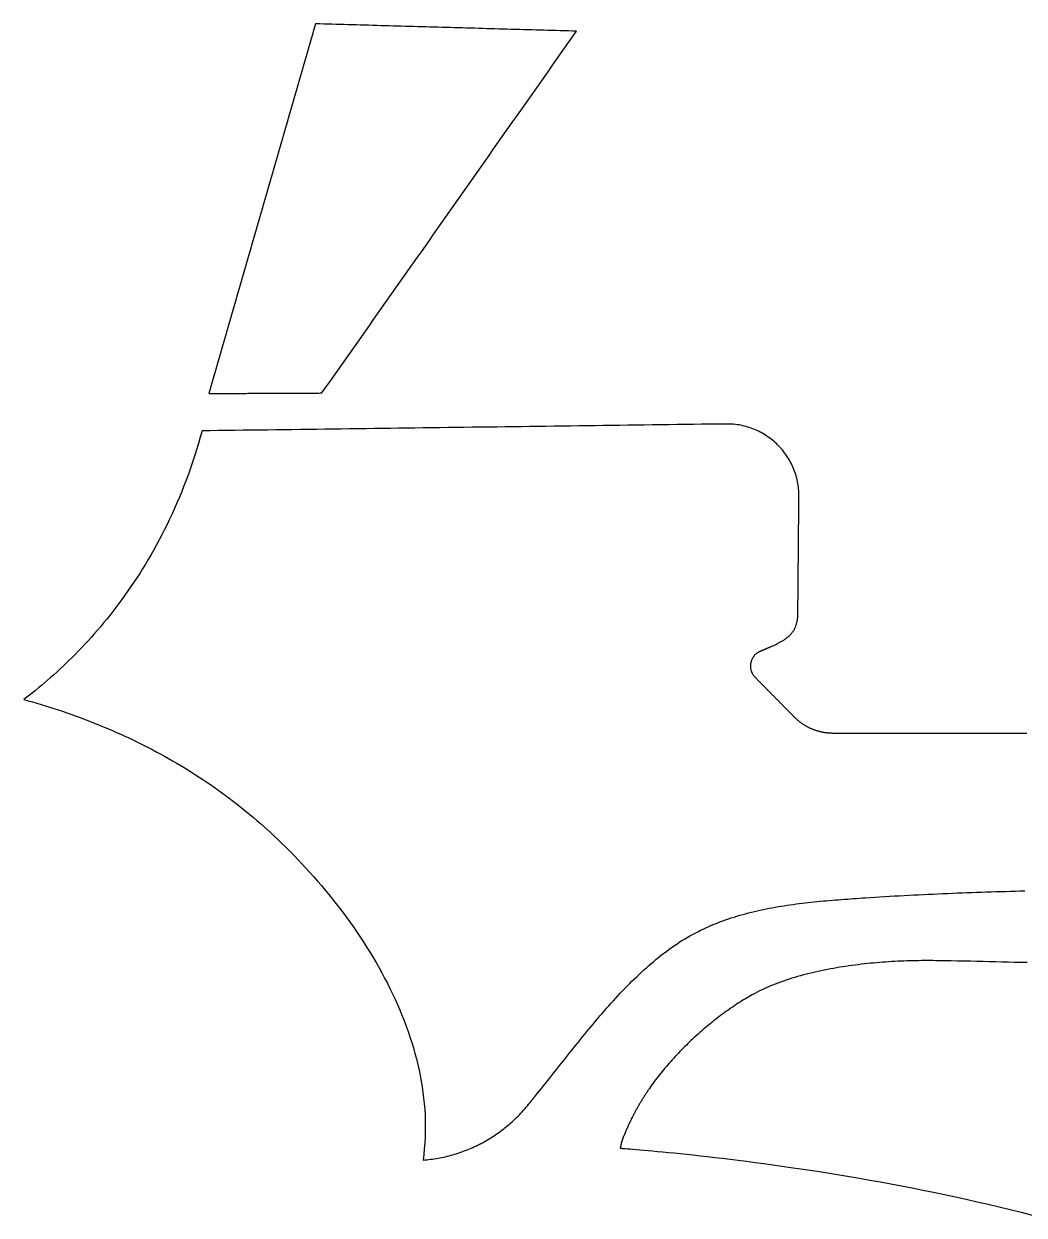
# Model space of a CAD drawing. Header units: millimetres. Extents: x 173 to 296, y -145 to -59.
# Drawn here: x 172.96 to 203.74, y -95.86 to -59.19 of the extents above; entities that cross this region are included whole.
import ezdxf

# ---------------------------------------------------------------- set-up
doc = ezdxf.new("R2010")
doc.units = ezdxf.units.MM

msp = doc.modelspace()

# ---------------------------------------------------------------- linework, layer by layer
msp.add_lwpolyline([(189.966854, -59.412886), (189.841378, -59.40933), (189.715902, -59.405774), (189.590426, -59.402218), (189.46495, -59.398662), (189.339474, -59.395106), (189.213998, -59.39155), (189.088522, -59.387994), (188.963046, -59.384438), (188.83757, -59.380882), (188.712094, -59.377326), (188.586618, -59.37377), (188.461142, -59.370214), (188.335666, -59.366658), (188.21019, -59.363102), (188.084714, -59.359546), (187.959238, -59.35599), (187.833762, -59.352434), (187.708286, -59.348878), (187.58281, -59.345322), (187.457334, -59.341766), (187.331858, -59.33821), (187.206382, -59.334654), (187.080906, -59.331098), (186.95543, -59.327542), (186.829954, -59.323986), (186.704478, -59.32043), (186.579002, -59.316874), (186.453526, -59.313318), (186.32805, -59.309762), (186.202574, -59.306206), (186.077098, -59.30265), (185.951622, -59.299094), (185.826146, -59.295538), (185.70067, -59.291982), (185.575194, -59.288426), (185.449718, -59.28487), (185.324242, -59.281314), (185.198766, -59.277758), (185.07329, -59.274202), (184.947814, -59.270646), (184.822338, -59.26709), (184.696862, -59.263534), (184.571386, -59.259978), (184.44591, -59.256422), (184.320434, -59.252866), (184.194958, -59.24931), (184.069482, -59.245754), (183.944006, -59.242198), (183.81853, -59.238642), (183.693054, -59.235086), (183.567578, -59.23153), (183.442102, -59.227974), (183.316626, -59.224418), (183.19115, -59.220862), (183.065674, -59.217306), (182.940198, -59.21375), (182.814722, -59.210194), (182.689246, -59.206638), (182.56377, -59.203082), (182.438294, -59.199526), (182.312818, -59.19597), (182.187342, -59.192414), (182.061866, -59.188858), (181.93639, -59.185302), (181.885082, -59.363102), (181.833774, -59.540902), (181.782466, -59.718702), (181.731158, -59.896502), (181.67985, -60.074302), (181.628542, -60.252102), (181.577234, -60.429902), (181.525926, -60.607702), (181.474618, -60.785502), (181.42331, -60.963302), (181.372002, -61.141102), (181.320694, -61.318902), (181.269386, -61.496702), (181.218078, -61.674502), (181.16677, -61.852302), (181.115462, -62.030102), (181.064154, -62.207902), (181.012846, -62.385702), (180.961538, -62.563502), (180.91023, -62.741302), (180.858922, -62.919102), (180.807614, -63.096902), (180.756306, -63.274702), (180.704998, -63.452502), (180.65369, -63.630302), (180.602382, -63.808102), (180.551074, -63.985902), (180.499766, -64.163702), (180.448458, -64.341502), (180.39715, -64.519302), (180.345842, -64.697102), (180.294534, -64.874902), (180.243226, -65.052702), (180.191918, -65.230502), (180.14061, -65.408302), (180.089302, -65.586102), (180.037994, -65.763902), (179.986686, -65.941702), (179.935378, -66.119502), (179.88407, -66.297302), (179.832762, -66.475102), (179.781454, -66.652902), (179.730146, -66.830702), (179.678838, -67.008502), (179.62753, -67.186302), (179.576222, -67.364102), (179.524914, -67.541902), (179.473606, -67.719702), (179.422298, -67.897502), (179.37099, -68.075302), (179.319682, -68.253102), (179.268374, -68.430902), (179.217066, -68.608702), (179.165758, -68.786502), (179.11445, -68.964302), (179.063142, -69.142102), (179.011834, -69.319902), (178.960526, -69.497702), (178.909218, -69.675502), (178.85791, -69.853302), (178.806602, -70.031102), (178.755294, -70.208902), (178.703986, -70.386702), (178.652678, -70.564502), (178.707034, -70.564248), (178.76139, -70.563994), (178.815746, -70.56374), (178.870102, -70.563486), (178.924458, -70.563232), (178.978814, -70.562978), (179.03317, -70.562724), (179.087526, -70.56247), (179.141882, -70.562216), (179.196238, -70.561962), (179.250594, -70.561708), (179.30495, -70.561454), (179.359306, -70.5612), (179.413662, -70.560946), (179.468018, -70.560692), (179.522374, -70.560438), (179.57673, -70.560184), (179.631086, -70.55993), (179.685442, -70.559676), (179.739798, -70.559422), (179.794154, -70.559168), (179.84851, -70.558914), (179.902866, -70.55866), (179.957222, -70.558406), (180.011578, -70.558152), (180.065934, -70.557898), (180.12029, -70.557644), (180.174646, -70.55739), (180.229002, -70.557136), (180.283358, -70.556882), (180.337714, -70.556628), (180.39207, -70.556374), (180.446426, -70.55612), (180.500782, -70.555866), (180.555138, -70.555612), (180.609494, -70.555358), (180.66385, -70.555104), (180.718206, -70.55485), (180.772562, -70.554596), (180.826918, -70.554342), (180.881274, -70.554088), (180.93563, -70.553834), (180.989986, -70.55358), (181.044342, -70.553326), (181.098698, -70.553072), (181.153054, -70.552818), (181.20741, -70.552564), (181.261766, -70.55231), (181.316122, -70.552056), (181.370478, -70.551802), (181.424834, -70.551548), (181.47919, -70.551294), (181.533546, -70.55104), (181.587902, -70.550786), (181.642258, -70.550532), (181.696614, -70.550278), (181.75097, -70.550024), (181.805326, -70.54977), (181.859682, -70.549516), (181.914038, -70.549262), (181.968394, -70.549008), (182.02275, -70.548754), (182.077106, -70.5485), (182.131462, -70.548246), (182.25389, -70.374256), (182.376318, -70.200266), (182.498746, -70.026276), (182.621174, -69.852286), (182.743602, -69.678296), (182.86603, -69.504306), (182.988458, -69.330316), (183.110886, -69.156326), (183.233314, -68.982336), (183.355742, -68.808346), (183.47817, -68.634356), (183.600598, -68.460366), (183.723026, -68.286376), (183.845454, -68.112386), (183.967882, -67.938396), (184.09031, -67.764406), (184.212738, -67.590416), (184.335166, -67.416426), (184.457594, -67.242436), (184.580022, -67.068446), (184.70245, -66.894456), (184.824878, -66.720466), (184.947306, -66.546476), (185.069734, -66.372486), (185.192162, -66.198496), (185.31459, -66.024506), (185.437018, -65.850516), (185.559446, -65.676526), (185.681874, -65.502536), (185.804302, -65.328546), (185.92673, -65.154556), (186.049158, -64.980566), (186.171586, -64.806576), (186.294014, -64.632586), (186.416442, -64.458596), (186.53887, -64.284606), (186.661298, -64.110616), (186.783726, -63.936626), (186.906154, -63.762636), (187.028582, -63.588646), (187.15101, -63.414656), (187.273438, -63.240666), (187.395866, -63.066676), (187.518294, -62.892686), (187.640722, -62.718696), (187.76315, -62.544706), (187.885578, -62.370716), (188.008006, -62.196726), (188.130434, -62.022736), (188.252862, -61.848746), (188.37529, -61.674756), (188.497718, -61.500766), (188.620146, -61.326776), (188.742574, -61.152786), (188.865002, -60.978796), (188.98743, -60.804806), (189.109858, -60.630816), (189.232286, -60.456826), (189.354714, -60.282836), (189.477142, -60.108846), (189.59957, -59.934856), (189.721998, -59.760866), (189.844426, -59.586876)], close=True)
for points in [[(203.821792, -81.024476), (203.724002, -81.024476), (203.626212, -81.024476), (203.528422, -81.024476), (203.430632, -81.024476), (203.332842, -81.024476), (203.235052, -81.024476), (203.137262, -81.024476), (203.039472, -81.024476), (202.941682, -81.024476), (202.843892, -81.024476), (202.746102, -81.024476), (202.648312, -81.024476), (202.550522, -81.024476), (202.452732, -81.024476), (202.354942, -81.024476), (202.257152, -81.024476), (202.159362, -81.024476), (202.061572, -81.024476), (201.963782, -81.024476), (201.865992, -81.024476), (201.768202, -81.024476), (201.670412, -81.024476), (201.572622, -81.024476), (201.474832, -81.024476), (201.377042, -81.024476), (201.279252, -81.024476), (201.181462, -81.024476), (201.083672, -81.024476), (200.985882, -81.024476), (200.888092, -81.024476), (200.790302, -81.024476), (200.692512, -81.024476), (200.594722, -81.024476), (200.496932, -81.024476), (200.399142, -81.024476), (200.301352, -81.024476), (200.203562, -81.024476), (200.105772, -81.024476), (200.007982, -81.024476), (199.910192, -81.024476), (199.812402, -81.024476), (199.714612, -81.024476), (199.616822, -81.024476), (199.519032, -81.024476), (199.421242, -81.024476), (199.323452, -81.024476), (199.225662, -81.024476), (199.127872, -81.024476), (199.030082, -81.024476), (198.932292, -81.024476), (198.834502, -81.024476), (198.736712, -81.024476), (198.638922, -81.024476), (198.541132, -81.024476), (198.443342, -81.024476), (198.345552, -81.024476), (198.247762, -81.024476), (198.149972, -81.024476), (198.052182, -81.024476), (197.954392, -81.024476), (197.856602, -81.024476), (197.835774, -81.024222), (197.814946, -81.023714), (197.794372, -81.022952), (197.773798, -81.021936), (197.753224, -81.020666), (197.73265, -81.019142), (197.712076, -81.017364), (197.691502, -81.015332), (197.670928, -81.013046), (197.650608, -81.010506), (197.630288, -81.007712), (197.609968, -81.004664), (197.589648, -81.001362), (197.569328, -80.99806), (197.549262, -80.994504), (197.529196, -80.990694), (197.50913, -80.98663), (197.489064, -80.982312), (197.469252, -80.97774), (197.44944, -80.972914), (197.429628, -80.967834), (197.409816, -80.9625), (197.390258, -80.956912), (197.3707, -80.95107), (197.351142, -80.944974), (197.331838, -80.938624), (197.312534, -80.93202), (197.29323, -80.925162), (197.27418, -80.91805), (197.25513, -80.910684), (197.23608, -80.903064), (197.217284, -80.895444), (197.198488, -80.88757), (197.179946, -80.879442), (197.161404, -80.87106), (197.142862, -80.862424), (197.124574, -80.853534), (197.106286, -80.84439), (197.088252, -80.834992), (197.070218, -80.82534), (197.052438, -80.815434), (197.034658, -80.805528), (197.016878, -80.795368), (196.999352, -80.784954), (196.981826, -80.774286), (196.964554, -80.763364), (196.947282, -80.752188), (196.930264, -80.740758), (196.913246, -80.729328), (196.896482, -80.717644), (196.879972, -80.705706), (196.863462, -80.693514), (196.847206, -80.681068), (196.83095, -80.668368), (196.814948, -80.655668), (196.798946, -80.642714), (196.783198, -80.629506), (196.76745, -80.616044), (196.751956, -80.602328), (196.736716, -80.588358), (196.721476, -80.574388), (196.70649, -80.560164), (196.691758, -80.545686), (196.677026, -80.530954), (196.65823, -80.511904), (196.639434, -80.492854), (196.620638, -80.473804), (196.601842, -80.454754), (196.583046, -80.435704), (196.56425, -80.416654), (196.545454, -80.397604), (196.526658, -80.378554), (196.507862, -80.359504), (196.489066, -80.340454), (196.47027, -80.321404), (196.451474, -80.302354), (196.432678, -80.283304), (196.413882, -80.264254), (196.395086, -80.245204), (196.37629, -80.226154), (196.357494, -80.207104), (196.338698, -80.188054), (196.319902, -80.169004), (196.301106, -80.149954), (196.28231, -80.130904), (196.263514, -80.111854), (196.244718, -80.092804), (196.225922, -80.073754), (196.207126, -80.054704), (196.18833, -80.035654), (196.169534, -80.016604), (196.150738, -79.997554), (196.131942, -79.978504), (196.113146, -79.959454), (196.09435, -79.940404), (196.075554, -79.921354), (196.056758, -79.902304), (196.037962, -79.883254), (196.019166, -79.864204), (196.00037, -79.845154), (195.981574, -79.826104), (195.962778, -79.807054), (195.943982, -79.788004), (195.925186, -79.768954), (195.90639, -79.749904), (195.887594, -79.730854), (195.868798, -79.711804), (195.850002, -79.692754), (195.831206, -79.673704), (195.81241, -79.654654), (195.793614, -79.635604), (195.774818, -79.616554), (195.756022, -79.597504), (195.737226, -79.578454), (195.71843, -79.559404), (195.699634, -79.540354), (195.680838, -79.521304), (195.662042, -79.502254), (195.643246, -79.483204), (195.62445, -79.464154), (195.605654, -79.445104), (195.586858, -79.426054), (195.568062, -79.407004), (195.549266, -79.387954), (195.53047, -79.368904), (195.511674, -79.349854), (195.492878, -79.330804), (195.474082, -79.311754), (195.46316, -79.300324), (195.452746, -79.28864), (195.442586, -79.276702), (195.432934, -79.264764), (195.42379, -79.252572), (195.4149, -79.240126), (195.406518, -79.227426), (195.398644, -79.214726), (195.391024, -79.201772), (195.383912, -79.188564), (195.377308, -79.175356), (195.370958, -79.161894), (195.365116, -79.148432), (195.359782, -79.134716), (195.354702, -79.121), (195.35013, -79.107284), (195.346066, -79.093314), (195.342256, -79.079344), (195.338954, -79.065374), (195.335906, -79.05115), (195.333366, -79.036926), (195.331334, -79.022702), (195.329556, -79.008478), (195.328286, -78.994254), (195.32727, -78.98003), (195.326762, -78.965806), (195.326762, -78.951582), (195.327016, -78.937358), (195.327778, -78.923134), (195.328794, -78.90891), (195.330318, -78.894686), (195.332096, -78.880462), (195.334382, -78.866492), (195.336922, -78.852522), (195.33997, -78.838552), (195.343272, -78.824582), (195.347082, -78.810866), (195.351146, -78.79715), (195.355718, -78.783688), (195.360544, -78.770226), (195.365878, -78.757018), (195.371466, -78.74381), (195.377562, -78.730856), (195.383912, -78.717902), (195.39077, -78.705202), (195.397882, -78.692756), (195.405502, -78.68031), (195.413376, -78.668118), (195.421758, -78.65618), (195.430394, -78.644496), (195.439538, -78.633066), (195.448936, -78.62189), (195.458842, -78.610968), (195.469002, -78.6003), (195.479416, -78.589886), (195.490338, -78.579726), (195.501514, -78.56982), (195.513198, -78.560168), (195.525136, -78.55077), (195.537328, -78.541626), (195.550028, -78.532736), (195.562982, -78.524354), (195.576444, -78.516226), (195.59016, -78.508352), (195.595494, -78.506066), (195.600828, -78.50378), (195.606162, -78.501494), (195.611496, -78.499208), (195.61683, -78.496922), (195.622164, -78.494636), (195.627498, -78.49235), (195.632832, -78.490064), (195.638166, -78.487778), (195.6435, -78.485492), (195.648834, -78.483206), (195.654168, -78.48092), (195.659502, -78.478634), (195.664836, -78.476348), (195.67017, -78.474062), (195.675504, -78.471776), (195.680838, -78.46949), (195.686172, -78.467204), (195.691506, -78.464918), (195.69684, -78.462632), (195.702174, -78.460346), (195.707508, -78.45806), (195.712842, -78.455774), (195.718176, -78.453488), (195.72351, -78.451202), (195.728844, -78.448916), (195.734178, -78.44663), (195.739512, -78.444344), (195.744846, -78.442058), (195.75018, -78.439772), (195.755514, -78.437486), (195.760848, -78.4352), (195.766182, -78.432914), (195.771516, -78.430628), (195.77685, -78.428342), (195.782184, -78.426056), (195.787518, -78.42377), (195.792852, -78.421484), (195.798186, -78.419198), (195.80352, -78.416912), (195.808854, -78.414626), (195.814188, -78.41234), (195.819522, -78.410054), (195.824856, -78.407768), (195.83019, -78.405482), (195.835524, -78.403196), (195.840858, -78.40091), (195.846192, -78.398624), (195.851526, -78.396338), (195.85686, -78.394052), (195.862194, -78.391766), (195.867528, -78.38948), (195.872862, -78.387194), (195.878196, -78.384908), (195.88353, -78.382622), (195.888864, -78.380336), (195.894198, -78.37805), (195.899532, -78.375764), (195.904866, -78.373478), (195.9102, -78.371192), (195.915534, -78.368906), (195.920868, -78.36662), (195.926202, -78.364334), (195.931536, -78.362048), (195.956428, -78.35138), (195.980812, -78.340712), (196.004942, -78.330044), (196.028818, -78.319376), (196.05244, -78.308708), (196.075554, -78.29804), (196.098414, -78.287372), (196.12102, -78.27645), (196.143118, -78.265528), (196.164962, -78.254606), (196.186552, -78.243684), (196.207634, -78.232508), (196.228462, -78.221332), (196.249036, -78.210156), (196.269102, -78.198726), (196.288914, -78.187296), (196.308218, -78.175612), (196.327268, -78.163928), (196.34581, -78.15199), (196.364098, -78.139798), (196.382132, -78.127606), (196.399658, -78.11516), (196.41693, -78.10246), (196.433694, -78.08976), (196.450204, -78.076806), (196.466206, -78.063598), (196.481954, -78.050136), (196.497194, -78.036674), (196.51218, -78.022958), (196.526658, -78.008988), (196.540882, -77.994764), (196.554598, -77.980286), (196.56806, -77.965554), (196.581014, -77.950568), (196.593714, -77.935328), (196.605906, -77.919834), (196.617844, -77.903832), (196.629274, -77.887576), (196.640196, -77.871066), (196.650864, -77.854302), (196.661024, -77.837284), (196.67093, -77.819758), (196.680328, -77.801978), (196.689218, -77.78369), (196.697854, -77.765148), (196.705982, -77.746352), (196.713602, -77.727048), (196.720968, -77.70749), (196.727826, -77.687424), (196.734176, -77.667104), (196.740272, -77.646276), (196.74586, -77.62494), (196.75094, -77.60335), (196.755766, -77.581252), (196.760084, -77.558646), (196.763894, -77.535532), (196.767196, -77.512164), (196.770244, -77.488288), (196.772784, -77.463904), (196.774816, -77.439012), (196.77634, -77.413612), (196.77761, -77.387704), (196.778372, -77.361288), (196.778626, -77.334364), (196.779134, -77.277976), (196.779642, -77.221588), (196.78015, -77.1652), (196.780658, -77.108812), (196.781166, -77.052424), (196.781674, -76.996036), (196.782182, -76.939648), (196.78269, -76.88326), (196.783198, -76.826872), (196.783706, -76.770484), (196.784214, -76.714096), (196.784722, -76.657708), (196.78523, -76.60132), (196.785738, -76.544932), (196.786246, -76.488544), (196.786754, -76.432156), (196.787262, -76.375768), (196.78777, -76.31938), (196.788278, -76.262992), (196.788786, -76.206604), (196.789294, -76.150216), (196.789802, -76.093828), (196.79031, -76.03744), (196.790818, -75.981052), (196.791326, -75.924664), (196.791834, -75.868276), (196.792342, -75.811888), (196.79285, -75.7555), (196.793358, -75.699112), (196.793866, -75.642724), (196.794374, -75.586336), (196.794882, -75.529948), (196.79539, -75.47356), (196.795898, -75.417172), (196.796406, -75.360784), (196.796914, -75.304396), (196.797422, -75.248008), (196.79793, -75.19162), (196.798438, -75.135232), (196.798946, -75.078844), (196.799454, -75.022456), (196.799962, -74.966068), (196.80047, -74.90968), (196.800978, -74.853292), (196.801486, -74.796904), (196.801994, -74.740516), (196.802502, -74.684128), (196.80301, -74.62774), (196.803518, -74.571352), (196.804026, -74.514964), (196.804534, -74.458576), (196.805042, -74.402188), (196.80555, -74.3458), (196.806058, -74.289412), (196.806566, -74.233024), (196.807074, -74.176636), (196.807582, -74.120248), (196.80809, -74.06386), (196.808598, -74.007472), (196.809106, -73.951084), (196.809614, -73.894696), (196.810122, -73.838308), (196.81063, -73.78192), (196.811138, -73.725532), (196.81063, -73.66762), (196.808598, -73.610216), (196.805296, -73.553066), (196.80047, -73.496424), (196.79412, -73.44029), (196.7865, -73.38441), (196.777356, -73.329038), (196.766942, -73.274174), (196.755258, -73.219818), (196.742304, -73.16597), (196.727826, -73.11263), (196.712078, -73.059798), (196.69506, -73.007474), (196.676772, -72.955912), (196.657468, -72.904858), (196.636894, -72.854312), (196.61505, -72.804528), (196.591936, -72.755252), (196.567806, -72.706738), (196.542406, -72.658986), (196.51599, -72.611742), (196.488558, -72.56526), (196.459856, -72.51954), (196.430138, -72.474582), (196.399404, -72.430386), (196.367654, -72.386952), (196.334888, -72.344534), (196.301106, -72.302878), (196.266308, -72.261984), (196.230494, -72.222106), (196.193918, -72.18299), (196.156326, -72.14489), (196.117718, -72.107552), (196.078348, -72.07123), (196.037962, -72.035924), (195.996814, -72.00138), (195.954904, -71.967852), (195.911978, -71.93534), (195.86829, -71.903844), (195.82384, -71.873364), (195.778628, -71.844154), (195.732654, -71.81596), (195.685918, -71.788782), (195.638674, -71.76262), (195.590668, -71.737728), (195.5419, -71.713852), (195.492624, -71.691246), (195.442586, -71.66991), (195.39204, -71.649844), (195.340732, -71.630794), (195.288916, -71.613014), (195.236592, -71.596504), (195.18376, -71.581264), (195.130166, -71.567294), (195.076064, -71.554594), (195.021708, -71.543418), (194.966844, -71.533512), (194.911472, -71.524876), (194.855592, -71.517764), (194.799204, -71.511922), (194.742562, -71.507604), (194.685412, -71.504556), (194.628008, -71.503032), (194.570096, -71.503032), (194.318128, -71.506334), (194.06616, -71.509636), (193.814192, -71.512938), (193.562224, -71.51624), (193.310256, -71.519542), (193.058288, -71.522844), (192.80632, -71.526146), (192.554352, -71.529448), (192.302384, -71.53275), (192.050416, -71.536052), (191.798448, -71.539354), (191.54648, -71.542656), (191.294512, -71.545958), (191.042544, -71.54926), (190.790576, -71.552562), (190.538608, -71.555864), (190.28664, -71.559166), (190.034672, -71.562468), (189.782704, -71.56577), (189.530736, -71.569072), (189.278768, -71.572374), (189.0268, -71.575676), (188.774832, -71.578978), (188.522864, -71.58228), (188.270896, -71.585582), (188.018928, -71.588884), (187.76696, -71.592186), (187.514992, -71.595488), (187.263024, -71.59879), (187.011056, -71.602092), (186.759088, -71.605394), (186.50712, -71.608696), (186.255152, -71.611998), (186.003184, -71.6153), (185.751216, -71.618602), (185.499248, -71.621904), (185.24728, -71.625206), (184.995312, -71.628508), (184.743344, -71.63181), (184.491376, -71.635112), (184.239408, -71.638414), (183.98744, -71.641716), (183.735472, -71.645018), (183.483504, -71.64832), (183.231536, -71.651622), (182.979568, -71.654924), (182.7276, -71.658226), (182.475632, -71.661528), (182.223664, -71.66483), (181.971696, -71.668132), (181.719728, -71.671434), (181.46776, -71.674736), (181.215792, -71.678038), (180.963824, -71.68134), (180.711856, -71.684642), (180.459888, -71.687944), (180.20792, -71.691246), (179.955952, -71.694548), (179.703984, -71.69785), (179.452016, -71.701152), (179.200048, -71.704454), (178.94808, -71.707756), (178.696112, -71.711058), (178.444144, -71.71436), (178.389026, -71.912226), (178.33213, -72.107552), (178.273202, -72.300592), (178.21275, -72.491092), (178.15052, -72.679306), (178.086512, -72.86498), (178.02098, -73.048368), (177.953924, -73.22947), (177.885344, -73.408286), (177.81524, -73.584816), (177.743612, -73.758806), (177.67046, -73.93051), (177.596038, -74.099928), (177.520346, -74.26706), (177.443384, -74.431906), (177.365152, -74.59472), (177.28565, -74.755248), (177.204878, -74.91349), (177.12309, -75.069446), (177.040286, -75.223116), (176.956466, -75.374754), (176.87163, -75.524106), (176.785778, -75.671426), (176.69891, -75.81646), (176.61128, -75.959462), (176.522888, -76.100178), (176.433734, -76.238862), (176.343818, -76.375514), (176.25314, -76.50988), (176.1617, -76.642214), (176.069752, -76.772516), (175.977296, -76.900786), (175.884078, -77.027024), (175.790352, -77.15123), (175.696372, -77.273404), (175.601884, -77.393546), (175.507142, -77.511656), (175.411892, -77.627734), (175.316388, -77.74178), (175.22063, -77.853794), (175.124618, -77.96403), (175.028606, -78.072234), (174.93234, -78.178406), (174.836074, -78.2828), (174.739808, -78.385162), (174.643542, -78.485746), (174.547276, -78.584298), (174.45101, -78.681072), (174.354998, -78.776068), (174.258986, -78.869032), (174.163228, -78.960218), (174.067724, -79.049626), (173.972474, -79.137256), (173.877732, -79.223108), (173.783244, -79.307182), (173.689264, -79.389478), (173.595792, -79.469996), (173.502828, -79.548736), (173.410372, -79.625698), (173.318424, -79.700882), (173.227238, -79.774288), (173.13656, -79.84617), (173.046644, -79.916274), (172.95749, -79.9846), (173.090586, -80.02143), (173.223428, -80.059022), (173.356016, -80.097376), (173.48835, -80.136746), (173.62043, -80.176878), (173.752256, -80.218026), (173.883574, -80.259936), (174.014638, -80.302862), (174.145448, -80.34655), (174.276004, -80.391), (174.406052, -80.436466), (174.535846, -80.482694), (174.665386, -80.529938), (174.794418, -80.577944), (174.923196, -80.626966), (175.051466, -80.677004), (175.179482, -80.727804), (175.30699, -80.77962), (175.434244, -80.832198), (175.56099, -80.885792), (175.687482, -80.940148), (175.813466, -80.99552), (175.938942, -81.051908), (176.064164, -81.109058), (176.188878, -81.167224), (176.313084, -81.226152), (176.437036, -81.286096), (176.56048, -81.347056), (176.683416, -81.408778), (176.805844, -81.471516), (176.927764, -81.53527), (177.04943, -81.599786), (177.170588, -81.665318), (177.291238, -81.731866), (177.41138, -81.799176), (177.531014, -81.867502), (177.65014, -81.936844), (177.768758, -82.007202), (177.886868, -82.078322), (178.00447, -82.150458), (178.121564, -82.22361), (178.23815, -82.297778), (178.354228, -82.372962), (178.469544, -82.448908), (178.584352, -82.52587), (178.698652, -82.603848), (178.812444, -82.682842), (178.925474, -82.762852), (179.037996, -82.843624), (179.15001, -82.925412), (179.261516, -83.008216), (179.37226, -83.092036), (179.482496, -83.176872), (179.59197, -83.262724), (179.700936, -83.349592), (179.80914, -83.437476), (179.916836, -83.526376), (180.02377, -83.616292), (180.130196, -83.70697), (180.23586, -83.798664), (180.341016, -83.891374), (180.44541, -83.9851), (180.549296, -84.079842), (180.65242, -84.1756), (180.777642, -84.293964), (180.902356, -84.41436), (181.026562, -84.536534), (181.15026, -84.660486), (181.27345, -84.785962), (181.395878, -84.913216), (181.517544, -85.042248), (181.638448, -85.172804), (181.75859, -85.304884), (181.877716, -85.438742), (181.99608, -85.574124), (182.113174, -85.71103), (182.229252, -85.849206), (182.344314, -85.988906), (182.458106, -86.13013), (182.570628, -86.272624), (182.68188, -86.416642), (182.791608, -86.56193), (182.899812, -86.708488), (183.006492, -86.856316), (183.111648, -87.005414), (183.215026, -87.155782), (183.31688, -87.307166), (183.416956, -87.45982), (183.515, -87.61349), (183.611266, -87.76843), (183.7055, -87.924386), (183.797702, -88.081358), (183.887872, -88.239346), (183.975756, -88.398096), (184.061608, -88.557862), (184.145174, -88.718644), (184.2262, -88.880188), (184.30494, -89.042748), (184.38114, -89.20607), (184.4548, -89.370154), (184.52592, -89.535), (184.5945, -89.700608), (184.660286, -89.866724), (184.723278, -90.033602), (184.783476, -90.201242), (184.84088, -90.36939), (184.895236, -90.538046), (184.946544, -90.70721), (184.994804, -90.876882), (185.039762, -91.047062), (185.081672, -91.21775), (185.12028, -91.388946), (185.155586, -91.560396), (185.187336, -91.732354), (185.215784, -91.904566), (185.240676, -92.077032), (185.262012, -92.249752), (185.279792, -92.422726), (185.293762, -92.595954), (185.303922, -92.769436), (185.310272, -92.942918), (185.312812, -93.116654), (185.311288, -93.29039), (185.3057, -93.464126), (185.296048, -93.637862), (185.282332, -93.811598), (185.264298, -93.985334), (185.2422, -94.15907), (185.300112, -94.154498), (185.358024, -94.149164), (185.415936, -94.143068), (185.473594, -94.13621), (185.531252, -94.12859), (185.588656, -94.120208), (185.64606, -94.111064), (185.70321, -94.101158), (185.76036, -94.090744), (185.817256, -94.079568), (185.874152, -94.06763), (185.930794, -94.05493), (185.987182, -94.041468), (186.04357, -94.027244), (186.099704, -94.012512), (186.155584, -93.997018), (186.211464, -93.980762), (186.26709, -93.963744), (186.322462, -93.945964), (186.37758, -93.927676), (186.432444, -93.908626), (186.487308, -93.888814), (186.541918, -93.86824), (186.596274, -93.846904), (186.650376, -93.82506), (186.704224, -93.802454), (186.757818, -93.779086), (186.811158, -93.754956), (186.864244, -93.730318), (186.916822, -93.704918), (186.969146, -93.678756), (187.021216, -93.652086), (187.073032, -93.624654), (187.124594, -93.59646), (187.175902, -93.567504), (187.226702, -93.53804), (187.277248, -93.507814), (187.32754, -93.476826), (187.377324, -93.44533), (187.426854, -93.413072), (187.47613, -93.380052), (187.524898, -93.346524), (187.573412, -93.312234), (187.621418, -93.277182), (187.66917, -93.241622), (187.716414, -93.2053), (187.763404, -93.16847), (187.809886, -93.130878), (187.85586, -93.092524), (187.90158, -93.053662), (187.946792, -93.014038), (187.991496, -92.973652), (188.035946, -92.932758), (188.079888, -92.891102), (188.123322, -92.848938), (188.166248, -92.806012), (188.208666, -92.762578), (188.25083, -92.718382), (188.292486, -92.673424), (188.333634, -92.627958), (188.374274, -92.58173), (188.414406, -92.534994), (188.45403, -92.487496), (188.493146, -92.43949), (188.496448, -92.435426), (188.49975, -92.431362), (188.503052, -92.427298), (188.506354, -92.423234), (188.509656, -92.41917), (188.512958, -92.415106), (188.51626, -92.411042), (188.519562, -92.406978), (188.522864, -92.402914), (188.526166, -92.39885), (188.529468, -92.394786), (188.53277, -92.390722), (188.536072, -92.386658), (188.539374, -92.382594), (188.542676, -92.37853), (188.545978, -92.374466), (188.54928, -92.370402), (188.552582, -92.366338), (188.555884, -92.362274), (188.559186, -92.35821), (188.562488, -92.354146), (188.56579, -92.350082), (188.569092, -92.346018), (188.572394, -92.341954), (188.575696, -92.33789), (188.578998, -92.333826), (188.5823, -92.329762), (188.585602, -92.325698), (188.588904, -92.321634), (188.592206, -92.31757), (188.595508, -92.313506), (188.59881, -92.309442), (188.602112, -92.305378), (188.605414, -92.301314), (188.608716, -92.29725), (188.612018, -92.293186), (188.61532, -92.289122), (188.618622, -92.285058), (188.621924, -92.280994), (188.625226, -92.27693), (188.628528, -92.272866), (188.63183, -92.268802), (188.635132, -92.264738), (188.638434, -92.260674), (188.641736, -92.25661), (188.645038, -92.252546), (188.64834, -92.248482), (188.651642, -92.244418), (188.654944, -92.240354), (188.658246, -92.23629), (188.661548, -92.232226), (188.66485, -92.228162), (188.668152, -92.224098), (188.671454, -92.220034), (188.674756, -92.21597), (188.678058, -92.211906), (188.68136, -92.207842), (188.684662, -92.203778), (188.687964, -92.199714), (188.691266, -92.19565), (188.694568, -92.191586), (188.69787, -92.187522), (188.701172, -92.183458), (188.704474, -92.179394), (188.765434, -92.104718), (188.826648, -92.029534), (188.887862, -91.953842), (188.94933, -91.877388), (189.011052, -91.800426), (189.072774, -91.72321), (189.13475, -91.645486), (189.19698, -91.567254), (189.25921, -91.488768), (189.321694, -91.409774), (189.384432, -91.330526), (189.447424, -91.251024), (189.51067, -91.171268), (189.573916, -91.091258), (189.637416, -91.010994), (189.70117, -90.930476), (189.765178, -90.849958), (189.82944, -90.769186), (189.893956, -90.688414), (189.958726, -90.607642), (190.02375, -90.52687), (190.089028, -90.446098), (190.15456, -90.365326), (190.220346, -90.284554), (190.286386, -90.204036), (190.35268, -90.123518), (190.419228, -90.043254), (190.48603, -89.96299), (190.553086, -89.88298), (190.62065, -89.803224), (190.688468, -89.723722), (190.75654, -89.644728), (190.824866, -89.565988), (190.893446, -89.487502), (190.962534, -89.409524), (191.031876, -89.332054), (191.101472, -89.254838), (191.171576, -89.17813), (191.241934, -89.10193), (191.312546, -89.026492), (191.383666, -88.951562), (191.45504, -88.87714), (191.526922, -88.80348), (191.599058, -88.730328), (191.671702, -88.657938), (191.7446, -88.58631), (191.818006, -88.515444), (191.891666, -88.44534), (191.965834, -88.375998), (192.04051, -88.307672), (192.11544, -88.240108), (192.190878, -88.17356), (192.266824, -88.108028), (192.343024, -88.043258), (192.419732, -87.979504), (192.496948, -87.916766), (192.574418, -87.855298), (192.652396, -87.794846), (192.730882, -87.73541), (192.809876, -87.677244), (192.889378, -87.620348), (192.969388, -87.564468), (193.049652, -87.509858), (193.130424, -87.456518), (193.209926, -87.405718), (193.289936, -87.356442), (193.370708, -87.308436), (193.451988, -87.2617), (193.533776, -87.216234), (193.616072, -87.172292), (193.698876, -87.12962), (193.782188, -87.087964), (193.866008, -87.047578), (193.950082, -87.008462), (194.034664, -86.970616), (194.119754, -86.933786), (194.205352, -86.898226), (194.291204, -86.863682), (194.377564, -86.830154), (194.464178, -86.797896), (194.5513, -86.766654), (194.638676, -86.736428), (194.72656, -86.707218), (194.814698, -86.679024), (194.903344, -86.651846), (194.992244, -86.62543), (195.081398, -86.60003), (195.170806, -86.575392), (195.260468, -86.55177), (195.350384, -86.52891), (195.440554, -86.507066), (195.530978, -86.485984), (195.621656, -86.465664), (195.712588, -86.446106), (195.803774, -86.42731), (195.895214, -86.409276), (195.986908, -86.392004), (196.078602, -86.37524), (196.17055, -86.359238), (196.262752, -86.343744), (196.354954, -86.329012), (196.44741, -86.314788), (196.539866, -86.301326), (196.632576, -86.288372), (196.725286, -86.275926), (196.817996, -86.263988), (196.91096, -86.252558), (197.003924, -86.241636), (197.096888, -86.230968), (197.189852, -86.220808), (197.28307, -86.211156), (197.376288, -86.201758), (197.469506, -86.192868), (197.562724, -86.184232), (197.655688, -86.17585), (197.748652, -86.167722), (197.841616, -86.159848), (197.93458, -86.152228), (198.027544, -86.144862), (198.120254, -86.13775), (198.212964, -86.130892), (198.305674, -86.124288), (198.39813, -86.117684), (198.490586, -86.111334), (198.582788, -86.104984), (198.67499, -86.098634), (198.766938, -86.092538), (198.858632, -86.086442), (199.006968, -86.076536), (199.155558, -86.066884), (199.304148, -86.057486), (199.452738, -86.048342), (199.601328, -86.039452), (199.749918, -86.030816), (199.898508, -86.022434), (200.047098, -86.014306), (200.195688, -86.006432), (200.344278, -85.998812), (200.492868, -85.991446), (200.641458, -85.98408), (200.790048, -85.976968), (200.938638, -85.97011), (201.087228, -85.963506), (201.235818, -85.957156), (201.384408, -85.950806), (201.533252, -85.94471), (201.682096, -85.938868), (201.83094, -85.933026), (201.979784, -85.927438), (202.128628, -85.922104), (202.277472, -85.91677), (202.426316, -85.91169), (202.57516, -85.906864), (202.724004, -85.902038), (202.872848, -85.897466), (203.021692, -85.892894), (203.170536, -85.888576), (203.31938, -85.884258), (203.468224, -85.880194), (203.617068, -85.87613), (203.765912, -85.87232)], [(203.830936, -88.083136), (203.639928, -88.078056), (203.448158, -88.07323), (203.25588, -88.068404), (203.063094, -88.063832), (202.869546, -88.05926), (202.67549, -88.054688), (202.480672, -88.05037), (202.285346, -88.046052), (202.089258, -88.041988), (201.892408, -88.037924), (201.694796, -88.034114), (201.496422, -88.030304), (201.297286, -88.026748), (201.097388, -88.023192), (201.013568, -88.021922), (200.928986, -88.020906), (200.843642, -88.020398), (200.757282, -88.020144), (200.670414, -88.020398), (200.582784, -88.02116), (200.494392, -88.022176), (200.405238, -88.0237), (200.315576, -88.025732), (200.225406, -88.028018), (200.134728, -88.030812), (200.043542, -88.034114), (199.951848, -88.037924), (199.859646, -88.042242), (199.766936, -88.047068), (199.673972, -88.052402), (199.5805, -88.058244), (199.486774, -88.064594), (199.392794, -88.071452), (199.29856, -88.078818), (199.204072, -88.086692), (199.10933, -88.095074), (199.014334, -88.103964), (198.919338, -88.113616), (198.824088, -88.123776), (198.728838, -88.134444), (198.633588, -88.145874), (198.538338, -88.157812), (198.443088, -88.170258), (198.347838, -88.183466), (198.252842, -88.197182), (198.157846, -88.21166), (198.063104, -88.226646), (197.968362, -88.242394), (197.873874, -88.258904), (197.77964, -88.275922), (197.68566, -88.293702), (197.592188, -88.312244), (197.49897, -88.331548), (197.40626, -88.351614), (197.313804, -88.372188), (197.221856, -88.393524), (197.130416, -88.415622), (197.039484, -88.438482), (196.94906, -88.462104), (196.859144, -88.486488), (196.76999, -88.511888), (196.681344, -88.53805), (196.59346, -88.564974), (196.506338, -88.59266), (196.419724, -88.621108), (196.333872, -88.650572), (196.249036, -88.680798), (196.164962, -88.711786), (196.08165, -88.74379), (195.999354, -88.776556), (195.918074, -88.810338), (195.837556, -88.844882), (195.758054, -88.880442), (195.679568, -88.916764), (195.602098, -88.954102), (195.525898, -88.992456), (195.450714, -89.031572), (195.3768, -89.071704), (195.32346, -89.101422), (195.27012, -89.131902), (195.216526, -89.163144), (195.162678, -89.195148), (195.10883, -89.227914), (195.054728, -89.261188), (195.000626, -89.295224), (194.94627, -89.330022), (194.891914, -89.365328), (194.837558, -89.401396), (194.783202, -89.437972), (194.728592, -89.47531), (194.673982, -89.513156), (194.619372, -89.55151), (194.564762, -89.590626), (194.510152, -89.63025), (194.455796, -89.670382), (194.40144, -89.711022), (194.347084, -89.75217), (194.292728, -89.793826), (194.238626, -89.83599), (194.184524, -89.878662), (194.130676, -89.921842), (194.076828, -89.96553), (194.023234, -90.009726), (193.96964, -90.05443), (193.9163, -90.099388), (193.863214, -90.144854), (193.810382, -90.190828), (193.757804, -90.237056), (193.70548, -90.283792), (193.65341, -90.330782), (193.601594, -90.378026), (193.550032, -90.425778), (193.498724, -90.473784), (193.44767, -90.522044), (193.397124, -90.570558), (193.346832, -90.61958), (193.297048, -90.668856), (193.247518, -90.718386), (193.198496, -90.76817), (193.149728, -90.818208), (193.101468, -90.8685), (193.053716, -90.918792), (193.006218, -90.969338), (192.959228, -91.020138), (192.912746, -91.071192), (192.866772, -91.122246), (192.821306, -91.173554), (192.776348, -91.225116), (192.731898, -91.276678), (192.68821, -91.328494), (192.64503, -91.38031), (192.602358, -91.432126), (192.560448, -91.484196), (192.519046, -91.536266), (192.478406, -91.588336), (192.438274, -91.640406), (192.398904, -91.692476), (192.360042, -91.744546), (192.321942, -91.796616), (192.284604, -91.848686), (192.248028, -91.900756), (192.212214, -91.952826), (192.19672, -91.975432), (192.18148, -91.998038), (192.16624, -92.020644), (192.151254, -92.042996), (192.136268, -92.065348), (192.121536, -92.0877), (192.106804, -92.110052), (192.092326, -92.132404), (192.077848, -92.154756), (192.06337, -92.176854), (192.049146, -92.198952), (192.034922, -92.22105), (192.020952, -92.243148), (192.006982, -92.265246), (191.993012, -92.287344), (191.979296, -92.309442), (191.96558, -92.33154), (191.952118, -92.353638), (191.938656, -92.37599), (191.925194, -92.398342), (191.911986, -92.420694), (191.898778, -92.443046), (191.88557, -92.465398), (191.872616, -92.48775), (191.859662, -92.510102), (191.846708, -92.532708), (191.834008, -92.555314), (191.821308, -92.57792), (191.808608, -92.60078), (191.795908, -92.62364), (191.783462, -92.6465), (191.771016, -92.669614), (191.75857, -92.692728), (191.746124, -92.715842), (191.733932, -92.73921), (191.72174, -92.762578), (191.709548, -92.7862), (191.697356, -92.809822), (191.685164, -92.833698), (191.673226, -92.857574), (191.661288, -92.881704), (191.64935, -92.905834), (191.637412, -92.930218), (191.625474, -92.954856), (191.613536, -92.979494), (191.601852, -93.004386), (191.590168, -93.029532), (191.578484, -93.054678), (191.5668, -93.080078), (191.555116, -93.105732), (191.543432, -93.131386), (191.531748, -93.157294), (191.520064, -93.183456), (191.508634, -93.209872), (191.497204, -93.236542), (191.485774, -93.263466), (191.474344, -93.29039), (191.462914, -93.317568), (191.451484, -93.345), (191.440054, -93.372686), (191.428624, -93.400626), (191.417194, -93.42882), (191.405764, -93.457268), (191.394334, -93.48597), (191.392302, -93.490796), (191.390524, -93.495622), (191.388746, -93.500448), (191.386968, -93.505274), (191.38519, -93.5101), (191.383412, -93.514926), (191.381634, -93.519752), (191.379856, -93.524578), (191.378078, -93.529404), (191.3763, -93.53423), (191.374522, -93.539056), (191.372744, -93.543882), (191.370966, -93.548708), (191.369442, -93.553534), (191.367918, -93.55836), (191.366394, -93.563186), (191.36487, -93.568012), (191.363346, -93.572838), (191.361822, -93.577664), (191.360298, -93.58249), (191.358774, -93.587316), (191.35725, -93.592142), (191.355726, -93.596968), (191.354202, -93.601794), (191.352678, -93.60662), (191.351154, -93.611446), (191.349884, -93.616272), (191.348614, -93.621098), (191.347344, -93.625924), (191.346074, -93.63075), (191.344804, -93.635576), (191.343534, -93.640402), (191.342264, -93.645228), (191.340994, -93.650054), (191.339724, -93.65488), (191.338454, -93.659706), (191.337184, -93.664532), (191.335914, -93.669358), (191.334644, -93.674184), (191.333374, -93.67901), (191.332358, -93.683836), (191.331342, -93.688662), (191.330326, -93.693488), (191.32931, -93.698314), (191.328294, -93.70314), (191.327278, -93.707966), (191.326262, -93.712792), (191.325246, -93.717618), (191.32423, -93.722444), (191.323214, -93.72727), (191.322198, -93.732096), (191.321182, -93.736922), (191.320166, -93.741748), (191.31915, -93.746574), (191.318134, -93.7514), (191.317372, -93.756226), (191.31661, -93.761052), (191.315848, -93.765878), (191.315086, -93.770704), (191.314324, -93.77553), (191.313562, -93.780356), (191.3128, -93.785182), (191.312038, -93.790008), (191.311276, -93.794834), (191.317626, -93.795342), (191.336676, -93.796612), (191.368172, -93.798898), (191.41186, -93.801946), (191.467232, -93.80601), (191.534288, -93.81109), (191.612774, -93.817186), (191.702436, -93.824298), (191.80302, -93.83268), (191.914272, -93.842078), (192.035938, -93.852492), (192.167764, -93.864176), (192.309496, -93.87713), (192.461134, -93.8911), (192.62217, -93.90634), (192.79235, -93.92285), (192.97142, -93.94063), (193.15938, -93.959934), (193.355722, -93.980508), (193.560192, -94.002352), (193.772536, -94.02572), (193.992754, -94.050612), (194.220338, -94.076774), (194.455288, -94.10446), (194.697096, -94.13367), (194.945762, -94.164404), (195.201032, -94.196916), (195.462398, -94.230952), (195.72986, -94.266512), (196.00291, -94.30385), (196.281548, -94.342712), (196.56552, -94.383352), (196.854572, -94.42577), (197.148196, -94.469966), (197.446392, -94.51594), (197.748906, -94.563692), (198.055484, -94.613476), (198.365872, -94.665038), (198.679816, -94.718378), (198.997062, -94.77375), (199.317356, -94.831154), (199.640444, -94.89059), (199.966072, -94.952058), (200.29424, -95.015558), (200.62444, -95.08109), (200.956418, -95.148654), (201.28992, -95.21825), (201.624692, -95.290132), (201.960734, -95.3643), (202.297538, -95.4405), (202.63485, -95.518986), (202.97267, -95.599758), (203.31049, -95.682816), (203.64831, -95.76816), (203.985622, -95.85579)]]:
    msp.add_lwpolyline(points)

doc.saveas('drawing.dxf')
